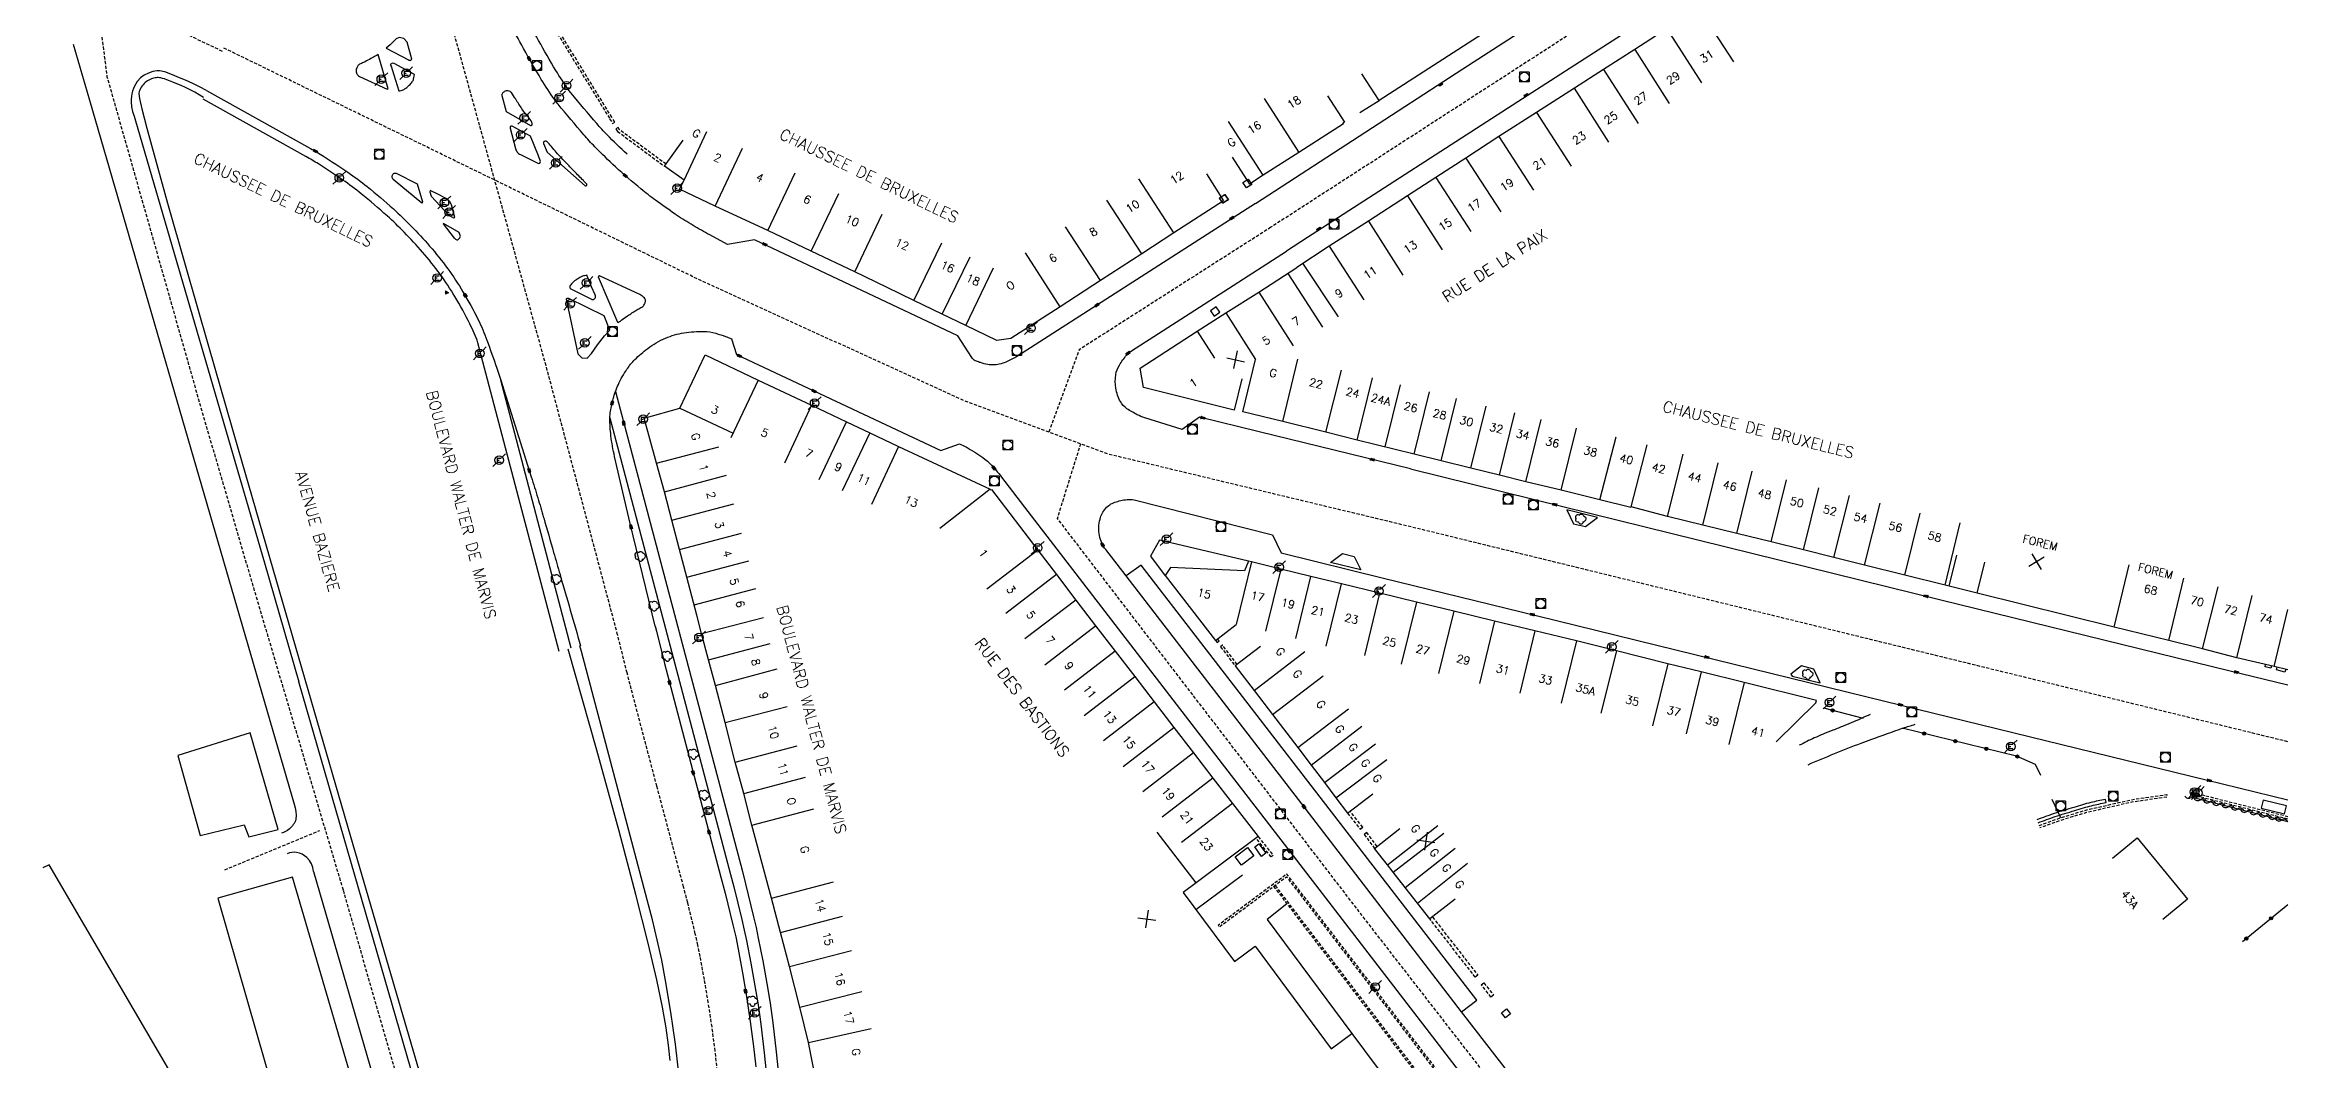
# Model space of a CAD drawing. Header units: millimetres. Extents: x 80999 to 82003, y 144000 to 145000.
# Drawn here: x 81649.6 to 82000.1, y 144232 to 144390.5 of the extents above; entities that cross this region are included whole.
import ezdxf
from ezdxf.enums import TextEntityAlignment as Align

# ---------------------------------------------------------------- set-up
doc = ezdxf.new("R2010")
doc.units = ezdxf.units.MM
doc.linetypes.add('DASHED', pattern=[0.75, 0.5, -0.25])
doc.layers.get('0').update_dxf_attribs({"linetype": 'CONTINUOUS'})
for name, color, linetype in [('W0001', 6, 'DASHED'), ('W0008', 7, 'CONTINUOUS'), ('W0100', 7, 'CONTINUOUS'), ('W0112', 1, 'DASHED'), ('W0300', 7, 'CONTINUOUS'), ('W0302', 3, 'CONTINUOUS'), ('W0310', 3, 'CONTINUOUS'), ('W0322', 7, 'CONTINUOUS'), ('W0400', 7, 'CONTINUOUS'), ('W0420', 7, 'CONTINUOUS'), ('W0471', 7, 'CONTINUOUS'), ('W0851', 7, 'CONTINUOUS'), ('W0984', 7, 'CONTINUOUS'), ('W0989', 7, 'CONTINUOUS'), ('W0991', 7, 'CONTINUOUS'), ('W1102', 7, 'CONTINUOUS')]:
    doc.layers.add(name, color=color, linetype=linetype)
doc.styles.get("Standard").update_dxf_attribs({"font": 'romans.shx', "width": 0.85})

# ---------------------------------------------------------------- blocks, each defined once
blk = doc.blocks.new('T400')
for p, q in [((-0.15, 0.3), (0.15, 0.3)), ((-0.15, -0.25), (-0.15, 0.3)), ((-0.15, 0.15), (0.15, 0.15)), ((-0.15, 0), (0.15, 0)), ((0.15, 0.3), (0.15, -0.25)), ((-0.15, -0.15), (0.15, -0.15)), ((-0.15, -0.25), (-0.15, -0.3)), ((-0.15, -0.3), (0.15, -0.3)), ((0.15, -0.3), (0.15, -0.25))]:
    blk.add_line(p, q)
blk = doc.blocks.new('T420')
for p, q in [((0.75, 0.75), (-0.75, 0.75)), ((-0.75, 0.75), (-0.75, -0.75)), ((0.75, 0.75), (0.75, -0.75)), ((0.75, -0.75), (-0.75, -0.75))]:
    blk.add_line(p, q)
blk.add_ellipse((0, 0), major_axis=(-0.53, 0.53), ratio=1, start_param=3.926991, end_param=10.210176)
blk = doc.blocks.new('t112o')
at = {"color": 0, "linetype": 'Continuous'}
for p, q in [((-0.5, 0.5), (0.5, 0.5)), ((-0.5, -0.5), (-0.5, 0.5)), ((0.5, 0.5), (0.5, -0.5)), ((0.5, -0.5), (-0.5, -0.5))]:
    blk.add_line(p, q, dxfattribs=at)
blk = doc.blocks.new('T471')
for p, q in [((-0.333334, 0.333334), (-0.333334, -0.333334)), ((-0.333334, 0.333334), (0.333334, 0.333334)), ((-0.333334, 0), (0, 0)), ((0.500001, 0.500001), (1.000002, 1.000002)), ((-0.500001, -0.500001), (-1.000002, -1.000002)), ((-0.333334, -0.333334), (0.333334, -0.333334))]:
    blk.add_line(p, q)
blk.add_ellipse((0, 0), major_axis=(0.471405, 0.471405), ratio=1, start_param=5.4977871438, end_param=11.780972451)
blk = doc.blocks.new('T300')
for p, q in [((-0.8, 0.51), (-0.86, 0.34)), ((-0.86, 0.34), (-0.86, 0.17)), ((-0.86, 0.17), (-0.74, 0.06)), ((-0.69, 0.63), (-0.8, 0.51)), ((-0.8, -0.06), (-0.74, 0.06)), ((-0.74, 0.06), (-0.69, 0.11)), ((-0.57, 0.69), (-0.69, 0.63)), ((-0.46, 0.69), (-0.57, 0.69)), ((-0.29, 0.63), (-0.46, 0.69)), ((-0.29, 0.63), (-0.17, 0.74)), ((-0.23, 0.57), (-0.29, 0.63)), ((-0.17, 0.74), (-0.06, 0.8)), ((-0.06, 0.8), (0.06, 0.8)), ((0.06, 0.8), (0.23, 0.74)), ((0.23, 0.74), (0.34, 0.63)), ((0.34, 0.63), (0.4, 0.51)), ((0.46, 0.46), (0.34, 0.46)), ((0.4, 0.51), (0.4, 0.46)), ((0.57, 0.4), (0.46, 0.46)), ((0.57, 0.4), (0.69, 0.29)), ((0.69, 0.29), (0.74, 0.17)), ((0.74, 0.06), (0.69, -0.17)), ((0.74, 0.17), (0.74, 0.06)), ((-0.8, -0.17), (-0.8, -0.06)), ((-0.8, -0.23), (-0.8, -0.17)), ((-0.74, -0.34), (-0.8, -0.23)), ((-0.69, -0.4), (-0.74, -0.34)), ((-0.51, -0.46), (-0.69, -0.4)), ((-0.4, -0.46), (-0.51, -0.46)), ((-0.4, -0.46), (-0.34, -0.46)), ((-0.34, -0.46), (-0.34, -0.4)), ((-0.34, -0.51), (-0.34, -0.46)), ((-0.29, -0.63), (-0.34, -0.51)), ((-0.17, -0.74), (-0.29, -0.63)), ((-0.06, -0.8), (-0.17, -0.74)), ((0.06, -0.8), (-0.06, -0.8)), ((0.17, -0.74), (0.06, -0.8)), ((0.23, -0.69), (0.17, -0.74)), ((0.29, -0.46), (0.23, -0.46)), ((0.29, -0.63), (0.23, -0.69)), ((0.46, -0.4), (0.29, -0.46)), ((0.34, -0.51), (0.29, -0.63)), ((0.34, -0.51), (0.34, -0.46)), ((0.57, -0.34), (0.46, -0.4)), ((0.63, -0.29), (0.57, -0.34)), ((0.69, -0.17), (0.63, -0.29))]:
    blk.add_line(p, q)
blk = doc.blocks.new('t991o')
at = {"color": 0, "linetype": 'Continuous'}
for p, q in [((-1, 1), (1, -1)), ((-1, -1), (1, 1))]:
    blk.add_line(p, q, dxfattribs=at)
blk = doc.blocks.new('t322o')
at = {"color": 0, "linetype": 'Continuous'}
for radius in [0.25, 0.15]:
    blk.add_circle((0, 0), radius, dxfattribs=at)
blk = doc.blocks.new('t310o')
at = {"color": 0, "linetype": 'Continuous'}
for centre, start, end in [((-0.5, 0.38), 216.8699, 323.1304), ((0.5, -0.37), 36.8699, 143.1303)]:
    blk.add_arc(centre, 0.625, start, end, dxfattribs=at)
blk = doc.blocks.new('T851')
for p, q in [((-0.25, -0.15), (0, 0.32)), ((0, 0.32), (0.25, -0.15)), ((-0.25, -0.15), (0.25, -0.15))]:
    blk.add_line(p, q)
for major_axis in [(-0.106, 0.106), (-0.0354, 0.0354), (-0.0236, 0.0236)]:
    blk.add_ellipse((0, 0), major_axis=major_axis, ratio=1, start_param=3.926991, end_param=10.210176)

msp = doc.modelspace()

# ---------------------------------------------------------------- linework, layer by layer
at = {"layer": 'W0001', "flags": 128}
for points in [[(81739.08, 144298.3), (81727.85, 144340.51), (81708.03, 144412.17), (81677.92, 144514.31), (81659.77, 144577.9), (81654.34, 144595.3), (81647.83, 144613.36), (81639.48, 144634.34), (81629.73, 144655.41), (81607.72, 144703.98), (81580.56, 144764.18), (81553.32, 144823.83), (81524.59, 144888.25), (81510.81, 144917.93), (81499.44, 144935.25), (81487.62, 144949.64), (81472.37, 144961.07), (81462.65, 144965.92), (81448.01, 144972.61)], [(81983.13, 144453.6), (81967.33, 144443.48), (81841.14, 144361.96)], [(81640.15, 144411.17), (81657.59, 144398.63), (81659.3, 144385.46), (81673.96, 144333.79), (81682.48, 144304.64), (81696.19, 144258.41)], [(81657.89, 144398.75), (81677.28, 144389.5)], [(81860.84, 144315.7), (81815.86, 144326.5), (81793.3, 144334.84), (81751.97, 144353.69), (81677.48, 144390)], [(81841.14, 144361.96), (81811.18, 144342.84), (81806.43, 144329.99)], [(81940.64, 144080.21), (81941.48, 144097.73), (81942.3, 144110.29), (81942.85, 144118.81), (81942.67, 144123.03), (81942.21, 144128.53), (81940.92, 144134.11), (81939.36, 144139.33), (81937.34, 144145.29), (81935.23, 144149.78), (81932.57, 144153.81), (81928.35, 144160.04), (81917.81, 144173.42), (81902.86, 144193.31), (81855.14, 144254.79), (81807.79, 144316.48), (81811.43, 144328.14)], [(82000, 144281.61), (81860.84, 144315.7)], [(81677.7, 144261.61), (81692.57, 144267.75)], [(81696.19, 144258.41), (81734.03, 144126.64)]]:
    msp.add_lwpolyline(points, dxfattribs=at)
at = {"layer": 'W0001'}
msp.add_lwpolyline([(81754.65, 144230.23), (81754.32, 144233.29), (81753.82, 144237.07), (81753.24, 144240.86), (81752.63, 144244.47), (81751.97, 144248.07), (81751.61, 144249.85), (81751.21, 144251.62), (81750.02, 144256.47), (81749.38, 144258.95), (81745.21, 144274.67), (81741.02, 144290.54), (81740.55, 144292.37), (81739.29, 144297.45), (81739.09, 144298.3)], dxfattribs=at)
at = {"layer": 'W0008'}
for p, q in [((81726.72, 144161.78), (81689.27, 144290.98)), ((81691.57, 144261.36), (81721.09, 144159.52))]:
    msp.add_line(p, q, dxfattribs=at)
at = {"layer": 'W0008', "flags": 128}
for points in [[(81838.72, 144365.7), (81871.13, 144386.71), (81942.04, 144432.46), (81981.18, 144457.62)], [(81837.65, 144309.81), (81823.73, 144313.11), (81822.31, 144310.59), (81824.63, 144307.54)], [(81870.92, 144239.42), (81873.29, 144241.24), (81848.84, 144272.96), (81820.87, 144309.18), (81818.54, 144307.5)], [(81836.68, 144260.77), (81829.41, 144255.36)], [(81843.65, 144256.27), (81840.54, 144253.86), (81853.78, 144236.05)]]:
    msp.add_lwpolyline(points, dxfattribs=at)
for points in [[(81984.91, 144437.44), (81978.39, 144439.84, 0.027914), (81976.88, 144440.3, 0.028112), (81975.34, 144440.59, 0.028381), (81974.79, 144440.63, 0.017066), (81973.87, 144440.61, 0.043602), (81972.04, 144440.36, 0.050839), (81970.53, 144439.84, 0.010921), (81969.4, 144439.29, 0.024694), (81968.92, 144439.02), (81945.89, 144424.17), (81912.99, 144403), (81880.47, 144382.05), (81846.85, 144360.37), (81843.56, 144358.23)], [(81674.84, 144383.35), (81691.1, 144374.28, -0.01481), (81693.11, 144373.08, -0.007527), (81696.94, 144370.55, -0.020008), (81699.94, 144368.33, -0.013871), (81704.04, 144364.83, -0.016038), (81706.78, 144362.19, -0.014151), (81709.71, 144359.02, -0.021682), (81712.53, 144355.48, -0.022775), (81714.91, 144351.89, -0.019404), (81717.29, 144347.52, -0.02802), (81718.65, 144344.35, -0.004012), (81720.2, 144339.98, -0.006919), (81721.04, 144337.43), (81725.59, 144322.99, -0.002842), (81726.6, 144319.7, -0.003024), (81727.52, 144316.6, -0.000133), (81727.53, 144316.56, -0.000001), (81729.08, 144311.19, -0.000147), (81730.08, 144307.72, -0.000186), (81733.28, 144296.6)], [(81744.96, 144299.67), (81741.04, 144315.69), (81738.61, 144326.15, -0.026635), (81738.03, 144329.41, -0.032123), (81737.87, 144332.16, -0.040526), (81737.97, 144333.25, -0.022385), (81738.39, 144335.19, -0.044255), (81739.19, 144337.41, -0.038282), (81740.52, 144339.78, -0.049286), (81741.77, 144341.31, -0.036785), (81743.77, 144343.04, -0.058523), (81746.57, 144344.65, -0.063079), (81749.44, 144345.47, -0.041103), (81752.55, 144345.69, -0.068441), (81754.41, 144345.41, -0.008574), (81755.95, 144344.93, -0.03119), (81756.36, 144344.77), (81756.9, 144344.52)], [(81934.76, 144285.87, -0.003932), (81932.18, 144284.72, -0.006771), (81930.67, 144284.09, -0.000674), (81928.95, 144283.41, 0.000718), (81927.33, 144282.76, 0.014611), (81926.03, 144282.2, 0.007914), (81923.69, 144281.05)], [(81941.75, 144284.29, 0.002954), (81939.84, 144283.69, 0.007226), (81939.07, 144283.42, 0.000287), (81937.57, 144282.89, 0.000165), (81934.96, 144281.96, 0.006272), (81933.31, 144281.35, 0.009564), (81925, 144277.97)]]:
    msp.add_lwpolyline(points, format="xyb", dxfattribs=at)
at = {"layer": 'W0008'}
for points in [[(81740.56, 144373.37, -0.010644), (81737.42, 144376.41, -0.018619), (81735.82, 144378.16, -0.002755), (81731.83, 144382.9, -0.019502), (81731.42, 144383.43, -0.017373), (81729.43, 144386.46, -0.01195), (81726.73, 144391.14, -0.002541), (81724.46, 144395.37, -0.007311), (81723.73, 144396.8, -0.003895), (81723, 144398.31, -0.013752), (81722.86, 144398.62, -0.009095), (81722.47, 144399.61, -0.00487), (81721.76, 144401.62), (81717.34, 144414.41), (81714.87, 144421.87)], [(81838.72, 144365.7), (81813.3, 144349.39), (81801.55, 144341.83, -0.027124), (81800.99, 144341.51, -0.012656), (81799.74, 144340.92, -0.046173), (81798.71, 144340.58, -0.052613), (81797.76, 144340.46, -0.048111), (81796.91, 144340.53, -0.034369), (81795.76, 144340.82, -0.019534), (81795.14, 144341.04, -0.032542), (81794.78, 144341.22, -0.077951), (81794.65, 144341.33, -0.036754), (81794.42, 144341.61), (81792.25, 144345.03), (81760.44, 144360.03), (81756.22, 144359.3), (81753.47, 144360.78, -0.010444), (81750.87, 144362.25, -0.010179), (81748.27, 144363.87, -0.010873), (81748.05, 144364.02, -0.000763), (81744.97, 144366.22, -0.015882), (81742.72, 144367.95, -0.015677), (81738.74, 144371.41, -0.010644), (81735.52, 144374.54, -0.018619), (81733.78, 144376.43, -0.002755), (81729.78, 144381.19, -0.019502), (81729.24, 144381.89, -0.017373), (81727.15, 144385.07, -0.01195), (81724.39, 144389.87, -0.002541), (81722.1, 144394.12, -0.007311)], [(81729.93, 144295.72), (81717.25, 144343.94, 0.027263), (81715.99, 144346.87, 0.019404), (81713.66, 144351.14, 0.022775), (81711.35, 144354.63, 0.021682), (81708.61, 144358.07, 0.014151), (81705.74, 144361.18, 0.016038), (81703.07, 144363.75, 0.013871), (81699.03, 144367.19, 0.020008), (81696.12, 144369.35, 0.007527), (81692.32, 144371.86, 0.01481), (81690.39, 144373.01), (81674.3, 144381.99)], [(81862.93, 144324.23), (81839.31, 144330.03), (81829.98, 144332.32), (81827.3, 144330.38), (81821.42, 144332.22, -0.041841), (81820.27, 144332.69, -0.027935), (81818.65, 144333.62, -0.123859), (81817.63, 144334.74, -0.084052), (81816.92, 144336.83, -0.077563), (81816.9, 144338.92, -0.100663), (81817.46, 144340.43, -0.038641), (81818.6, 144342.01, -0.074268), (81819.37, 144342.68), (81828.55, 144348.56), (81843.56, 144358.23)], [(81756.85, 144344.53), (81757.64, 144342.1), (81768.83, 144336.82), (81789.55, 144327.1), (81792.47, 144328.13), (81793.19, 144327.81, -0.024793), (81793.83, 144327.48, -0.011131), (81795.21, 144326.65, -0.02467), (81796.46, 144325.77, -0.035073), (81797.25, 144325.06, -0.014734), (81798.16, 144324.06, -0.014035), (81799.06, 144322.95), (81803.18, 144317.56), (81829.33, 144283.63), (81844.62, 144263.78), (81873.52, 144226.23)], [(81878.46, 144229.68), (81870.92, 144239.42), (81845.97, 144271.89), (81818.54, 144307.5), (81815.34, 144311.62, -0.118759), (81814.35, 144313.8, -0.110431), (81814.44, 144316.38, -0.117213), (81815.33, 144318.07, -0.133055), (81816.73, 144319.01, -0.05058), (81818.66, 144319.44, -0.092253), (81819.75, 144319.37), (81841.4, 144313.92), (81842.74, 144311.1), (81858.75, 144307.18)], [(81960.99, 144268.95, -0.005984), (81963.68, 144269.92, -0.008974), (81965.15, 144270.39, -0.00042), (81966.72, 144270.87, -0.000483), (81968.09, 144271.29, -0.015178), (81969.34, 144271.62, -0.008474), (81971.62, 144272.12), (81971.52, 144272.61, 0.008474), (81969.23, 144272.11, 0.015178), (81967.94, 144271.77, 0.000483), (81966.58, 144271.35, 0.00042), (81965, 144270.87, 0.008974), (81963.52, 144270.39, 0.005973), (81960.82, 144269.42, 0.005375)]]:
    msp.add_lwpolyline(points, format="xyb", dxfattribs=at)
for points in [[(81654.04, 144390.56), (81656.57, 144381.83), (81671.11, 144331.83), (81688.52, 144271.86), (81688.68, 144271.29), (81688.82, 144270.71), (81688.87, 144270.1), (81688.8, 144269.49), (81688.73, 144269.27), (81688.64, 144269.06), (81688.53, 144268.85), (81688.4, 144268.66), (81688.27, 144268.48), (81688.12, 144268.31), (81687.96, 144268.15), (81687.79, 144267.99), (81687.51, 144267.77), (81687.21, 144267.58), (81686.89, 144267.44), (81686.55, 144267.33)], [(81674.83, 144383.33), (81673.86, 144383.85), (81672.72, 144384.41), (81671.56, 144384.93), (81670.39, 144385.43), (81669.77, 144385.69), (81669.14, 144385.96), (81668.49, 144386.18), (81667.82, 144386.33), (81667.48, 144386.38), (81667.13, 144386.39), (81666.79, 144386.36), (81666.45, 144386.29), (81665.77, 144386.04), (81665.12, 144385.71), (81664.52, 144385.29), (81664.01, 144384.75), (81663.78, 144384.39), (81663.58, 144384.01), (81663.42, 144383.62), (81663.29, 144383.21), (81663.2, 144382.8), (81663.13, 144382.39), (81663.09, 144381.97), (81663.07, 144381.56), (81663.13, 144380.79), (81663.31, 144380.04), (81663.55, 144379.31), (81663.77, 144378.6), (81683.9, 144309.54), (81689.27, 144290.98)], [(81731.84, 144296.22), (81720.84, 144338.07)], [(81738.75, 144336.34), (81758.57, 144261.36), (81759.07, 144259.41), (81760.31, 144254.28), (81760.7, 144252.6), (81761.05, 144250.92), (81761.74, 144247.38), (81762.39, 144243.83), (81762.9, 144240.78), (81763.33, 144237.72), (81763.86, 144233.2), (81764.31, 144228.67)], [(81737.87, 144332.22), (81756.73, 144260.87), (81757.22, 144258.96), (81758.47, 144253.84), (81758.84, 144252.19), (81759.19, 144250.55), (81759.87, 144247.02), (81760.52, 144243.5), (81761.02, 144240.5), (81761.44, 144237.48), (81761.97, 144233), (81762.42, 144228.5)], [(81862.93, 144324.23), (81886.96, 144318.32), (81945.78, 144303.8), (81990.99, 144292.71), (82000, 144290.49)], [(81858.75, 144307.18), (81882.58, 144301.35), (81907.58, 144295.21), (81937.05, 144287.97), (81987.24, 144275.65), (82000, 144272.53)], [(81744.96, 144299.67), (81745.15, 144298.86), (81746.4, 144293.85), (81746.86, 144292.06), (81751.05, 144276.21), (81755.22, 144260.48), (81755.88, 144257.94), (81757.08, 144253.01), (81757.52, 144251.12), (81757.9, 144249.21), (81758.57, 144245.52), (81759.2, 144241.82), (81759.79, 144237.92), (81760.31, 144234.02), (81760.66, 144230.82)], [(81741.47, 144163.49), (81742.5, 144166.81), (81743.44, 144170.16), (81744.31, 144173.52), (81745.1, 144176.91), (81746.17, 144181.91), (81747.14, 144186.93), (81747.95, 144191.98), (81748.55, 144197.06), (81749.06, 144203.86), (81749.3, 144210.68), (81749.3, 144217.5), (81749.05, 144224.31), (81748.68, 144229.34), (81748.12, 144234.36), (81747.4, 144239.35), (81746.57, 144244.33), (81745.96, 144247.51), (81745.27, 144250.66), (81744.51, 144253.8), (81743.7, 144256.93), (81733.43, 144295.71), (81733.19, 144296.58)], [(81997.46, 144293.46), (81997.37, 144293.09), (81996.46, 144293.32), (81996.54, 144293.68)], [(81999.68, 144292.93), (81999.57, 144292.48), (81998.24, 144292.82), (81998.34, 144293.25)], [(81691.57, 144261.36), (81691.45, 144261.96), (81691.23, 144262.53), (81690.92, 144263.05), (81690.53, 144263.51), (81690.18, 144263.81), (81689.79, 144264.03), (81689.36, 144264.2), (81688.93, 144264.3), (81688.55, 144264.34), (81688.17, 144264.32), (81687.8, 144264.25), (81687.44, 144264.12)]]:
    msp.add_lwpolyline(points, dxfattribs=at)
at = {"layer": 'W0008', "flags": 128}
for points in [[(81702.94, 144389.93), (81706.39, 144388.1, 0.065485), (81706.46, 144388.07, 0.030929), (81706.64, 144388.04, 0.178188), (81706.78, 144388.08), (81706.92, 144388.24), (81706.19, 144390.9), (81705.67, 144391.44), (81704.97, 144391.6), (81704.46, 144391.38), (81703.52, 144390.47)], [(81701.67, 144388.94, -0.001962), (81700.93, 144388.53, -0.003632), (81700.53, 144388.31, -0.000286), (81699.61, 144387.83, -0.001091), (81699.37, 144387.7, -0.036118), (81699.07, 144387.57, 0.033598), (81698.74, 144387.42, 0.117131), (81698.56, 144387.27, 0.05566), (81698.32, 144386.85, 0.085721), (81698.21, 144386.41, 0.113942), (81698.26, 144386.08, 0.082578), (81698.49, 144385.71, 0.106998), (81698.75, 144385.52), (81703.08, 144383.54), (81703.22, 144383.6)], [(81704.91, 144383.26, 0.044858), (81705.56, 144383.45, 0.063311), (81705.98, 144383.69, 0.036823), (81706.53, 144384.16, 0.038565), (81706.98, 144384.69, 0.086085), (81707.2, 144385.12), (81707.33, 144385.85), (81704.14, 144387.57), (81703.89, 144387.58), (81703.54, 144387.41), (81703.71, 144387.12), (81704.12, 144385.8)], [(81725.48, 144377.86, 0.112132), (81725.63, 144377.9, 0.163252), (81725.71, 144377.98, 0.126611), (81725.74, 144378.15, 0.100897), (81725.68, 144378.35, 0.062634), (81725.11, 144379.2, -0.034629), (81724, 144380.66, -0.000116), (81723.03, 144382.14, -0.001896), (81722.97, 144382.23), (81722.47, 144383, 0.133288), (81722.3, 144383.15, 0.076402), (81721.92, 144383.28, 0.097577), (81721.66, 144383.27, 0.079906), (81721.37, 144383.15, 0.113308), (81721.04, 144382.83, 0.208572), (81721, 144382.57), (81721.64, 144380.03)], [(81725.45, 144376.18), (81722.6, 144377.75, 0.157372), (81722.44, 144377.78, 0.206775), (81722.33, 144377.72, 0.123412), (81722.29, 144377.6, 0.099703), (81722.3, 144377.46), (81723.12, 144374.29, 0.042718), (81723.24, 144373.96, 0.053212), (81723.38, 144373.72, 0.068244), (81723.58, 144373.51, 0.050745), (81723.91, 144373.31), (81726.71, 144371.93), (81726.94, 144371.98), (81727.04, 144372.25), (81726.7, 144373.12)], [(81734, 144368.45, 0.147077), (81734.12, 144368.43, 0.181046), (81734.21, 144368.49, 0.162449), (81734.26, 144368.64, 0.199572), (81734.21, 144368.76, 0.006528), (81734.01, 144368.96, -0.004565), (81733.72, 144369.25, -0.000201), (81732.29, 144370.72, -0.000799), (81731.93, 144371.09, -0.004421), (81731.33, 144371.71, -0.001596), (81729.7, 144373.45, -0.015719), (81728.91, 144374.37, 0.017199), (81728.17, 144375.21, 0.025421), (81728.04, 144375.34, 0.037696), (81727.93, 144375.42, 0.176938), (81727.82, 144375.44, 0.103134), (81727.63, 144375.37, 0.062735), (81727.52, 144375.29, 0.130226), (81727.49, 144375.23, 0.064387), (81727.48, 144375.13, 0.098041), (81727.49, 144375.06), (81728.06, 144373.68)], [(81707.82, 144368.71), (81704.54, 144370.35, 0.105574), (81704.42, 144370.38, 0.052854), (81704.17, 144370.37, 0.122555), (81704.02, 144370.3, 0.093964), (81703.88, 144370.14, 0.18713), (81703.82, 144369.79, 0.173073), (81704.02, 144369.46), (81708.5, 144365.78), (81708.63, 144365.89)], [(81709.81, 144367.7), (81709.72, 144367.48), (81709.94, 144366.83), (81712.68, 144363.88), (81713.41, 144363.43), (81713.64, 144363.51), (81713.11, 144365.46, 0.055229), (81713.02, 144365.67, 0.035205), (81712.84, 144365.97, 0.056059), (81712.54, 144366.29, 0.058903), (81712.2, 144366.53), (81711, 144367.16)], [(81711.86, 144362.56), (81711.8, 144362.49), (81713.56, 144360.29, 0.063682), (81713.73, 144360.13, 0.063464), (81713.93, 144360.02, 0.204174), (81714.11, 144360.02, 0.120802), (81714.33, 144360.2, 0.094352), (81714.49, 144360.49, 0.156225), (81714.49, 144360.7), (81714.33, 144361.15)], [(81734.27, 144354.47, 0.038272), (81733.58, 144354.32, 0.05841), (81733.15, 144354.13, 0.018301), (81732.53, 144353.73, 0.030985), (81732.19, 144353.46, 0.049206), (81731.75, 144352.98, 0.106535), (81731.62, 144352.7, 0.051608), (81731.61, 144352.56, 0.122042), (81731.62, 144352.49, 0.071646), (81731.69, 144352.39, 0.08786), (81731.77, 144352.33), (81735, 144350.73, 0.095596), (81735.09, 144350.7, 0.047113), (81735.29, 144350.71, 0.12282), (81735.45, 144350.77, 0.126935), (81735.56, 144350.89, 0.121179), (81735.61, 144351.12, 0.096599), (81735.55, 144351.41), (81735.01, 144352.68)], [(81739.06, 144347.16, 0.01435), (81739.23, 144347.16, 0.102323), (81739.26, 144347.17, 0.05815), (81739.74, 144347.49, -0.030749), (81740.63, 144348.15, -0.000733), (81741.29, 144348.58, -0.001054), (81741.75, 144348.88, -0.021717), (81742.4, 144349.25, 0.023516), (81742.99, 144349.6, 0.097412), (81743.19, 144349.8, 0.067406), (81743.38, 144350.17, 0.136357), (81743.41, 144350.64, 0.155114), (81743.21, 144351, 0.03349), (81742.86, 144351.28, 0.044631), (81742.56, 144351.46), (81736.25, 144354.4), (81736.03, 144354.22)], [(81731.45, 144350.83, 0.086316), (81731.33, 144350.86, 0.086316), (81731.21, 144350.85, 0.085596), (81731.11, 144350.8), (81731.02, 144350.72), (81732.88, 144342.22), (81733.46, 144341.55), (81734.32, 144341.53), (81734.98, 144342.25), (81735.93, 144343.58), (81737.05, 144344.99), (81737.85, 144345.9), (81736.95, 144348.11)]]:
    msp.add_lwpolyline(points, format="xyb", close=True, dxfattribs=at)
for points in [[(81887.35, 144317.85), (81888.39, 144315.66), (81890.29, 144315.21), (81892.17, 144316.65)], [(81855.21, 144308.44), (81850.44, 144309.6), (81852.33, 144311.01), (81854.17, 144310.56)], [(81926.95, 144290.79), (81925.94, 144292.97), (81924.04, 144293.46), (81922.39, 144292.17), (81922.59, 144291.87)]]:
    msp.add_lwpolyline(points, close=True, dxfattribs=at)
at = {"layer": 'W0100', "flags": 128}
for points in [[(81904.64, 144417.79), (81907.36, 144413.59), (81858.06, 144381.75), (81855.35, 144385.95)], [(81902.99, 144392.96), (81897.97, 144389.73), (81893.12, 144386.61), (81888.55, 144383.7), (81882.64, 144379.91), (81876.74, 144376.13), (81871.57, 144372.74), (81866.93, 144369.73), (81862.47, 144366.86), (81856.36, 144362.92), (81850.23, 144359.03), (81850.23, 144359.03), (81845.2, 144355.69)], [(81831.06, 144370.3), (81833.75, 144366.09), (81825.97, 144361.12), (81820.97, 144357.82), (81814.5, 144353.65), (81808.24, 144349.56), (81800.53, 144344.58), (81798.34, 144344.27), (81793.47, 144346.6), (81789.76, 144348.38), (81785.34, 144350.55), (81781.21, 144352.58), (81776.12, 144354.99), (81769.32, 144358.22), (81762.53, 144361.44), (81754.34, 144365.26), (81748.73, 144367.92), (81749.45, 144369.34), (81746.4, 144371.5), (81749.29, 144375.58)], [(81835.09, 144372.93), (81837.79, 144368.72)], [(82000, 144292.85), (81997.88, 144293.36), (81992.05, 144294.74), (81986.67, 144296.14), (81981.4, 144297.44), (81972.86, 144299.53), (81951.48, 144304.83), (81947.12, 144305.91), (81946.47, 144306.07), (81940.17, 144307.61), (81933.88, 144309.18), (81929.1, 144310.37), (81924.33, 144311.56), (81919.28, 144312.83), (81913.92, 144314.14), (81908.6, 144315.46), (81903.11, 144316.81), (81897.41, 144318.28), (81897.38, 144318.2), (81892.52, 144319.39), (81886.49, 144320.88), (81880.96, 144322.22), (81876.83, 144323.25), (81872.38, 144324.34), (81867.72, 144325.49), (81863.5, 144326.54)], [(81858.17, 144304.81), (81852.16, 144306.27), (81847.39, 144307.44), (81842.68, 144308.58), (81838.09, 144309.71), (81837.65, 144309.81), (81837.01, 144308.3), (81825.45, 144308.81), (81824.63, 144307.55), (81832.5, 144297.43)], [(81920.06, 144281.58), (81926.28, 144287.69), (81926.38, 144288.07), (81915.1, 144290.88), (81908.37, 144292.54), (81903.16, 144293.8), (81895.12, 144295.79), (81888.88, 144297.36), (81882.37, 144298.94), (81876.05, 144300.44), (81869.7, 144301.98), (81863.86, 144303.42), (81858.17, 144304.81)], [(81832.5, 144297.43), (81835.7, 144299.91)], [(81869.93, 144257), (81865.98, 144253.93), (81864.04, 144256.42), (81862.1, 144258.82), (81860.25, 144261.23), (81859.34, 144262.4), (81857.34, 144264.95), (81861.27, 144268.04)], [(81972.63, 144263.45), (81976.5, 144266.61), (81984.33, 144257.04), (81980.46, 144253.87)]]:
    msp.add_lwpolyline(points, dxfattribs=at)
at = {"layer": 'W0100'}
for points in [[(81849.98, 144382.5), (81852.62, 144378.4), (81852.4, 144378.26), (81852.47, 144378.15), (81845.48, 144373.65), (81839.92, 144370.09), (81837.79, 144368.72)], [(81836.6, 144338.28), (81835.4, 144333.42), (81821.23, 144336.92), (81820.72, 144339.94), (81829.64, 144345.74), (81834.11, 144348.6), (81839.25, 144351.85), (81845.2, 144355.69)], [(81751.44, 144301.38), (81749.9, 144307.32), (81748.76, 144311.65), (81747.56, 144316.24), (81746.41, 144320.64), (81745.14, 144325.14), (81743.24, 144332.13), (81748.79, 144333.73), (81752.77, 144342.02), (81761.02, 144338.11), (81769.39, 144334.17), (81774.84, 144331.6), (81778.47, 144329.85), (81782.95, 144327.74), (81797.3, 144321.07), (81797.38, 144320.95), (81797.47, 144321.03), (81804.7, 144311.54), (81807.66, 144307.73), (81810.67, 144303.73), (81813.76, 144299.71), (81816.82, 144295.76), (81819.86, 144291.82), (81822.91, 144287.85), (81825.98, 144283.85), (81829.04, 144279.87), (81832.08, 144275.91), (81835.14, 144271.96), (81839.16, 144266.79), (81829.47, 144259.58), (81827.41, 144258.05), (81835.43, 144247.27), (81835.43, 144247.27), (81838.66, 144249.67), (81850.57, 144233.65), (81853.78, 144236.05), (81865.95, 144219.69)], [(81863.5, 144326.54), (81854.59, 144328.73), (81849.74, 144329.97), (81842.98, 144331.64), (81836.77, 144333.15), (81838.75, 144341.3)], [(81775.01, 144229.51), (81770.1, 144228.56), (81768.92, 144234.63), (81767.53, 144240.14), (81765.92, 144246.48), (81764.52, 144251.82), (81763.12, 144257.16), (81760.05, 144268.59), (81758.77, 144273.5), (81757.44, 144278.43), (81755.86, 144284.6), (81754.35, 144290.4), (81753.26, 144294.38), (81752.18, 144298.51), (81751.44, 144301.38)], [(81839.51, 144296.5), (81835.55, 144293.45), (81838.51, 144289.62), (81841.37, 144285.85), (81845.32, 144280.69), (81847.41, 144277.95), (81849.5, 144275.22), (81851.29, 144272.83), (81853.11, 144270.45), (81857.08, 144273.49)], [(81681.68, 144283.02), (81670.36, 144279.48), (81673.88, 144266.94)], [(81673.88, 144266.94), (81680.73, 144268.65), (81681.48, 144266.74), (81686.03, 144267.91), (81681.68, 144283.02)], [(81649.31, 144229.87), (81650.3, 144228.18), (81653.64, 144230.02), (81659.65, 144220.19), (81660.43, 144220.55), (81662.25, 144217.9), (81671.94, 144223.64), (81670.26, 144226.59), (81670.95, 144227.03), (81650.25, 144262.37), (81649.26, 144261.9)], [(81688.27, 144260.45), (81676.63, 144257.18), (81688.59, 144215.46), (81687.03, 144199.27), (81654.56, 144137.93), (81653.97, 144138.21), (81652.49, 144135.65), (81663.92, 144129.74)], [(81663.92, 144129.74), (81698.73, 144195.79), (81701.02, 144216.95), (81688.27, 144260.45)]]:
    msp.add_lwpolyline(points, dxfattribs=at)
at = {"layer": 'W0100', "flags": 128}
for points in [[(81832.58, 144349.54), (81831.7, 144348.94), (81832.27, 144348.1), (81833.15, 144348.7)], [(81999.49, 144270.33), (81999.8, 144271.59), (81996.14, 144272.48), (81995.83, 144271.22)], [(81837.49, 144265.1), (81838.46, 144263.8), (81836.52, 144262.35), (81835.55, 144263.64)], [(81839.26, 144265.66), (81840.33, 144264.18), (81839.68, 144263.71), (81838.61, 144265.2)]]:
    msp.add_lwpolyline(points, close=True, dxfattribs=at)
at = {"layer": 'W0112'}
for points in [[(81720.66, 144414.62), (81721.72, 144410.62), (81724.59, 144400.51), (81737.83, 144378.93), (81738.29, 144378.19), (81738.63, 144378.4), (81738.17, 144379.14), (81724.96, 144400.67), (81722.11, 144410.73), (81721.05, 144414.72)], [(81746.64, 144371.82), (81739.36, 144377.21), (81739.15, 144377.55), (81738.81, 144377.33), (81739.07, 144376.94), (81746.4, 144371.5)], [(81832.5, 144297.43), (81832.74, 144297.12), (81833.05, 144297.36), (81832.82, 144297.67)], [(81835.87, 144293.69), (81833.6, 144296.68), (81833.28, 144296.44), (81835.55, 144293.45)], [(82000, 144269.54), (81984.93, 144273.32), (81985.03, 144273.71), (82000, 144269.95)], [(81853.11, 144270.45), (81855.09, 144267.94), (81855.49, 144268.25), (81853.5, 144270.76)], [(81839.16, 144266.79), (81841.49, 144263.86), (81841.18, 144263.61), (81838.85, 144266.54)], [(81857.74, 144265.25), (81856.11, 144267.43), (81855.71, 144267.13), (81857.34, 144264.95)], [(81866.38, 144254.23), (81873.47, 144245.15), (81873.07, 144244.84), (81865.98, 144253.93)]]:
    msp.add_lwpolyline(points, dxfattribs=at)
at = {"layer": 'W0112', "flags": 128}
for points in [[(81961.14, 144268.53), (81964.55, 144269.75), (81968.48, 144270.94), (81975.56, 144272.56), (81981.09, 144273.36), (81981.14, 144272.96), (81975.63, 144272.16), (81968.58, 144270.55), (81964.68, 144269.37), (81961.27, 144268.15)], [(81841.56, 144259.02), (81868.19, 144224.11), (81871.35, 144224.8), (81843.63, 144260.94), (81832.88, 144252.92), (81833.06, 144252.68), (81843.57, 144260.52), (81870.82, 144224.99), (81868.31, 144224.44), (81841.8, 144259.2)]]:
    msp.add_lwpolyline(points, dxfattribs=at)
at = {"layer": 'W0112'}
msp.add_lwpolyline([(81874.4, 144243.95), (81875.91, 144242.02), (81875.52, 144241.71), (81874.01, 144243.64)], close=True, dxfattribs=at)
at = {"layer": 'W0302'}
for points in [[(81674.39, 144382.23, 0), (81673.71, 144382.67, 4.05), (81673.01, 144383.07, 7.3), (81672.28, 144383.45, 9.88), (81671.57, 144383.8, 11.88), (81670.87, 144384.11, 13.4), (81670.22, 144384.39, 14.56), (81669.61, 144384.63, 15.45), (81669.09, 144384.84, 16.19), (81668.64, 144385, 16.85), (81668.27, 144385.13, 17.47), (81667.97, 144385.22, 18.02), (81667.72, 144385.29, 18.53), (81667.5, 144385.33, 18.97), (81667.32, 144385.34, 19.36), (81667.15, 144385.34, 19.68), (81666.98, 144385.32, 19.95), (81666.8, 144385.29, 20.16), (81666.62, 144385.25, 20.31), (81666.43, 144385.2, 20.42), (81666.23, 144385.14, 20.49), (81666.04, 144385.06, 20.53), (81665.84, 144384.96, 20.55), (81665.65, 144384.85, 20.55), (81665.46, 144384.72, 20.55), (81665.28, 144384.57, 20.55), (81665.11, 144384.41, 20.54), (81664.94, 144384.23, 20.54), (81664.79, 144384.04, 20.54), (81664.65, 144383.83, 20.54), (81664.52, 144383.62, 20.55), (81664.41, 144383.4, 20.55), (81664.32, 144383.17, 20.55), (81664.27, 144382.86, 20.56), (81664.36, 144382.1, 20.57), (81664.73, 144380.45, 20.58), (81665.5, 144377.47, 20.61), (81666.8, 144372.72, 20.64), (81668.76, 144365.75, 20.69), (81671.5, 144356.12, 20.76), (81675.15, 144343.39, 20.86), (81679.78, 144327.33, 20.97), (81685.19, 144308.63, 21.1), (81691.14, 144288.15, 21.24), (81697.36, 144266.79, 21.39), (81703.59, 144245.43, 21.54), (81709.59, 144224.96, 21.69)], [(81747.31, 144231.8, 22.29), (81747.02, 144234.24, 22.29), (81746.64, 144236.9, 22.24), (81746.08, 144240.15, 21.93), (81745.19, 144244.42, 21.09), (81743.86, 144250.13, 19.48), (81741.94, 144257.73, 16.82), (81739.3, 144267.63, 12.87), (81735.82, 144280.28, 7.34), (81731.35, 144296.09, 0)]]:
    msp.add_polyline3d(points, dxfattribs=at)
at = {"layer": 'W0310', "flags": 128}
msp.add_lwpolyline([(82000, 144269.12), (81984.84, 144272.93)], dxfattribs=at)
at = {"layer": 'W0322', "flags": 128}
for points in [[(81855.04, 144379.87), (81858.06, 144381.75)], [(81933.74, 144285.26), (81927.52, 144286.86)], [(81961.42, 144276.33), (81960.59, 144278.04), (81957.62, 144279.36), (81939.75, 144283.74)], [(81964.55, 144269.75), (81963.18, 144272.58)], [(82000, 144256.15), (81992.94, 144250.38)]]:
    msp.add_lwpolyline(points, dxfattribs=at)
at = {"layer": 'W1102', "flags": 128}
for points in [[(81902.99, 144392.96), (81908.39, 144384.54)], [(81913.46, 144387.79), (81908.01, 144396.17)], [(81897.97, 144389.73), (81903.38, 144381.32)], [(81893.12, 144386.61), (81898.52, 144378.19)], [(81893.93, 144375.27), (81888.55, 144383.7)], [(81840.07, 144382.06), (81845.48, 144373.65)], [(81882.64, 144379.91), (81888.03, 144371.49)], [(81749.45, 144369.34), (81752.99, 144376.93)], [(81839.92, 144370.09), (81834.53, 144378.51)], [(81876.74, 144376.13), (81882.18, 144367.75)], [(81754.34, 144365.26), (81758.57, 144374.33)], [(81871.57, 144372.74), (81877.04, 144364.36)], [(81762.53, 144361.44), (81766.79, 144370.49)], [(81825.97, 144361.12), (81820.53, 144369.51)], [(81866.93, 144369.73), (81872.35, 144361.33)], [(81769.32, 144358.22), (81773.61, 144367.26)], [(81820.97, 144357.82), (81815.51, 144366.2)], [(81862.47, 144366.86), (81867.88, 144358.45)], [(81776.12, 144354.99), (81780.41, 144364.02)], [(81814.5, 144353.65), (81809.06, 144362.04)], [(81856.36, 144362.92), (81861.75, 144354.5)], [(81785.34, 144350.55), (81789.75, 144359.53)], [(81808.24, 144349.56), (81802.79, 144357.95)], [(81850.23, 144359.03), (81855.65, 144350.63)], [(81789.76, 144348.38), (81794.13, 144357.37)], [(81793.47, 144346.6), (81797.78, 144355.62)], [(81843.77, 144354.77), (81849.2, 144346.38)], [(81846.07, 144356.34), (81851.63, 144347.96)], [(81839.25, 144351.85), (81844.64, 144343.43)], [(81834.11, 144348.6), (81838.75, 144341.3)], [(81829.64, 144345.74), (81832.35, 144341.54)], [(81842.98, 144331.64), (81845.36, 144341.35)], [(81761.02, 144338.11), (81756.76, 144329.06)], [(81849.74, 144329.97), (81852.18, 144339.67)], [(81854.59, 144328.73), (81857.02, 144338.43)], [(81858.99, 144327.65), (81861.37, 144337.36)], [(81748.79, 144333.73), (81757.12, 144329.81)], [(81769.39, 144334.17), (81765.13, 144325.12)], [(81863.5, 144326.54), (81865.92, 144336.25)], [(81867.72, 144325.49), (81870.13, 144335.2)], [(81872.38, 144324.34), (81874.77, 144334.05)], [(81770.54, 144322.57), (81774.84, 144331.6)], [(81778.47, 144329.85), (81774.18, 144320.82)], [(81876.83, 144323.25), (81879.24, 144332.96)], [(81880.96, 144322.22), (81883.35, 144331.93)], [(81886.49, 144320.88), (81888.87, 144330.59)], [(81745.14, 144325.14), (81754.9, 144327.69)], [(81782.95, 144327.74), (81778.72, 144318.69)], [(81892.52, 144319.39), (81895.06, 144329.22)], [(81897.41, 144318.28), (81899.91, 144327.97)], [(81903.11, 144316.81), (81905.56, 144326.51)], [(81746.41, 144320.64), (81756.06, 144323.27)], [(81908.6, 144315.46), (81911, 144325.17)], [(81913.92, 144314.14), (81916.31, 144323.85)], [(81797.3, 144321.07), (81789.4, 144314.92)], [(81919.28, 144312.83), (81921.68, 144322.53)], [(81924.33, 144311.56), (81926.76, 144321.26)], [(81929.1, 144310.37), (81931.52, 144320.07)], [(81747.56, 144316.24), (81757.23, 144318.78)], [(81933.88, 144309.18), (81936.31, 144318.88)], [(81940.17, 144307.61), (81942.57, 144317.31)], [(81946.47, 144306.07), (81948.8, 144315.79)], [(81748.76, 144311.65), (81758.43, 144314.19)], [(81749.9, 144307.32), (81759.58, 144309.85)], [(81804.7, 144311.54), (81796.77, 144305.44)], [(81838.09, 144309.71), (81835.7, 144299.91)], [(81947.12, 144305.91), (81948.29, 144310.77)], [(81951.48, 144304.83), (81952.69, 144309.68)], [(81972.86, 144299.53), (81975.24, 144309.24)], [(81751.02, 144303), (81760.69, 144305.54)], [(81807.66, 144307.73), (81799.72, 144301.65)], [(81842.68, 144308.58), (81840.31, 144298.87)], [(81845.02, 144297.72), (81847.39, 144307.44)], [(81849.79, 144296.56), (81852.16, 144306.27)], [(81981.4, 144297.44), (81983.79, 144307.15)], [(81986.67, 144296.14), (81989.13, 144305.83)], [(81810.67, 144303.73), (81802.71, 144297.68)], [(81855.8, 144295.09), (81858.17, 144304.81)], [(81863.86, 144303.42), (81861.47, 144293.71)], [(81869.7, 144301.98), (81867.33, 144292.26)], [(81992.05, 144294.74), (81994.46, 144304.45)], [(81997.88, 144293.36), (82000, 144302.24)], [(81752.18, 144298.51), (81761.86, 144301.03)], [(81805.84, 144293.6), (81813.76, 144299.71)], [(81876.05, 144300.44), (81873.72, 144290.72)], [(81882.37, 144298.94), (81880.03, 144289.22)], [(81753.26, 144294.38), (81762.92, 144296.96)], [(81816.82, 144295.76), (81808.91, 144289.64)], [(81838.51, 144289.62), (81846.45, 144295.69)], [(81888.88, 144297.36), (81886.48, 144287.65)], [(81895.12, 144295.79), (81892.7, 144286.09)], [(81754.35, 144290.4), (81764.01, 144292.98)], [(81811.94, 144285.72), (81819.86, 144291.82)], [(81841.37, 144285.85), (81849.32, 144291.91)], [(81903.16, 144293.8), (81900.78, 144284.09)], [(81908.37, 144292.54), (81906, 144282.82)], [(81822.91, 144287.85), (81814.98, 144281.76)], [(81915.1, 144290.88), (81912.7, 144281.17)], [(81755.86, 144284.6), (81765.54, 144287.1)], [(81845.32, 144280.69), (81853.27, 144286.76)], [(81757.44, 144278.43), (81767.12, 144280.97)], [(81818.05, 144277.76), (81825.98, 144283.85)], [(81847.41, 144277.95), (81855.36, 144284.02)], [(81849.5, 144275.22), (81857.48, 144281.26)], [(81829.04, 144279.87), (81821.11, 144273.78)], [(81851.29, 144272.83), (81859.27, 144278.86)], [(81758.77, 144273.5), (81768.44, 144276.06)], [(81832.08, 144275.91), (81824.15, 144269.83)], [(81760.05, 144268.59), (81769.72, 144271.15)], [(81835.14, 144271.96), (81827.19, 144265.86)], [(81829.47, 144259.58), (81823.38, 144267.51)], [(81859.34, 144262.4), (81867.23, 144268.55)], [(81860.25, 144261.23), (81868.16, 144267.34)], [(81862.1, 144258.82), (81869.95, 144265.01)], [(81763.12, 144257.16), (81772.78, 144259.72)], [(81864.04, 144256.42), (81871.87, 144262.63)], [(81764.52, 144251.82), (81774.19, 144254.36)], [(81765.92, 144246.48), (81775.61, 144248.98)], [(81767.53, 144240.14), (81777.22, 144242.59)], [(81768.92, 144234.63), (81778.68, 144236.81)]]:
    msp.add_lwpolyline(points, dxfattribs=at)

# ---------------------------------------------------------------- block references
at = {"layer": 'W0112'}
for p, rotation in [((81837.46, 144368.81), 33.13036630164459), ((81833.79, 144366.41), 35.35144953975023), ((81833.8, 144366.42), 32.4138462532408), ((81877.85, 144239.2), 308.2721260788858)]:
    msp.add_blockref('t112o', p, dxfattribs=dict(at, rotation=rotation))
at = {"layer": 'W0300'}
for p in [(81889.58, 144316.38), (81742.65, 144310.55), (81729.53, 144306.95), (81744.79, 144302.78), (81746.86, 144294.95), (81925.04, 144292.12), (81750.95, 144279.66), (81752.65, 144273.25), (81760.18, 144241.07)]:
    msp.add_blockref('T300', p, dxfattribs=at)
at = {"layer": 'W0310', "rotation": 165.9043999160435}
for p in [(81984.89, 144272.92), (81986.35, 144272.55), (81987.8, 144272.19), (81989.26, 144271.82), (81990.71, 144271.46), (81992.17, 144271.09), (81993.62, 144270.73), (81995.08, 144270.36), (81996.53, 144269.99), (81997.99, 144269.63), (81999.03, 144269.37)]:
    msp.add_blockref('t310o', p, dxfattribs=at)
at = {"layer": 'W0322'}
for p, rotation in [((81928.9, 144286.5), 165.5993725535387), ((81943.2, 144282.89), 166.2384297035327), ((81948.06, 144281.7), 166.2384297035327), ((81952.91, 144280.51), 166.2384297035327), ((81957.76, 144279.3), 155.9812111710974), ((81997.41, 144254.03), 219.2513327966865), ((81993.54, 144250.87), 219.2513327966865)]:
    msp.add_blockref('t322o', p, dxfattribs=dict(at, rotation=rotation))
at = {"layer": 'W0400'}
for p, rotation in [((81725.24, 144388.29), 208.2949620369654), ((81867.69, 144384.3), 122.9578289258081), ((81881, 144382.57), 302.7913898350628), ((81691.83, 144373.87), 240.360264125), ((81740.25, 144370.06), 229.2677803603605), ((81835.07, 144363.4), 122.1734300211511), ((81848.6, 144361.67), 302.8160145140112), ((81762.05, 144359.3), 245.4437931794273), ((81715.27, 144351.31), 212.6621988052458), ((81813.95, 144349.81), 303.3836622440344), ((81758.09, 144341.88), 243.3117567821818), ((81818.83, 144342.3), 125.2951743568243), ((81738.21, 144334.5), 165.6721199213343), ((81769.74, 144336.38), 244.0125122574923), ((81740.03, 144331.34), 187.3224146775829), ((81830.49, 144332.19), 256.7609004307629), ((81725.27, 144323.99), 17.42274677374019), ((81797.85, 144324.37), 221.3642309720765), ((81856.99, 144325.67), 76.82643746975278), ((81885.51, 144318.66), 76.98560146755571), ((81741.17, 144315.16), 193.7790479199771), ((81814.84, 144312.37), 33.72125706443795), ((81882, 144301.48), 77.12995732936196), ((81943.49, 144304.36), 76.34882732380277), ((81909.22, 144294.81), 256.2112538081716), ((81747.18, 144290.84), 194.6941861005653), ((81991.97, 144292.47), 256.1299284976674), ((81939.48, 144287.37), 255.9588688271085), ((81750.87, 144276.78), 17.69959712845488), ((81987.73, 144275.54), 256.9301390039136), ((81846.31, 144271.45), 217.6184624197664), ((81753.36, 144267.49), 194.9855697013988), ((81844, 144264.57), 38.45615732296487), ((81759.06, 144242.66), 9.646703673547075)]:
    msp.add_blockref('T400', p, dxfattribs=dict(at, rotation=rotation))
at = {"layer": 'W0420'}
for p in [(81726.45, 144387.19), (81880.74, 144385.43), (81701.82, 144373.34), (81850.98, 144362.44), (81738.26, 144345.66), (81801.44, 144342.7), (81828.88, 144330.41), (81800, 144327.93), (81797.92, 144322.34), (81878.16, 144319.48), (81882.13, 144318.6), (81833.32, 144315.18), (81883.28, 144303.16), (81930.17, 144291.62), (81941.26, 144286.25), (81980.87, 144279.18), (81972.73, 144273.1), (81842.61, 144270.32), (81964.53, 144271.56), (81843.77, 144263.99)]:
    msp.add_blockref('T420', p, dxfattribs=at)
at = {"layer": 'W0471'}
for p in [(81702.15, 144385.11), (81706.04, 144386.04), (81729.93, 144382.21), (81731.1, 144384.09), (81724.48, 144379.06), (81723.93, 144376.39), (81729.41, 144372.03), (81695.59, 144369.69), (81748.39, 144368.09), (81712.01, 144365.85), (81712.75, 144364.35), (81710.88, 144354.05), (81734.22, 144353.28), (81731.65, 144350.02), (81733.96, 144343.92), (81803.66, 144346.22), (81717.55, 144342.27), (81769.85, 144334.5), (81743.08, 144331.98), (81720.57, 144325.59), (81804.7, 144311.9), (81824.84, 144313.25), (81842.42, 144308.87), (81858.02, 144305.15), (81751.78, 144297.88), (81894.39, 144296.42), (81928.42, 144287.74), (81956.73, 144280.88), (81985.42, 144273.76), (81985.95, 144273.61), (81753.2, 144270.84), (81857.42, 144243.3), (81760.5, 144239.28)]:
    msp.add_blockref('T471', p, dxfattribs=at)
at = {"layer": 'W0851', "rotation": 266.8296618105707}
msp.add_blockref('T851', (81712.33, 144351.76), dxfattribs=at)
at = {"layer": 'W0991'}
for p, rotation in [((81835.64, 144341.27), 32.53676012955211), ((81960.74, 144309.74), 346.0763402828838), ((81865.35, 144266.08), 306.6467302435624), ((81821.75, 144253.92), 306.6467302435624)]:
    msp.add_blockref('t991o', p, dxfattribs=dict(at, rotation=rotation))

# ---------------------------------------------------------------- texts
at = {"layer": 'W0984'}
for p in [(81961.34, 144312.69), (81979.36, 144308.28)]:
    msp.add_text('FOREM', height=1.25, rotation=346.1425, dxfattribs=at).set_placement(p, align=Align.MIDDLE)
at = {"layer": 'W0989'}
for s, rotation, p in [('CHAUSSEE DE BRUXELLES', 334.2013, (81778.38, 144370.01)), ('CHAUSSEE DE BRUXELLES', 334.2013, (81686.86, 144366.24)), ('RUE DE LA PAIX', 32.599, (81876.12, 144355.97)), ('BOULEVARD WALTER DE MARVIS', 284.6493, (81714.65, 144318.64)), ('CHAUSSEE DE BRUXELLES', 346.1012, (81917.31, 144330.37)), ('AVENUE BAZIERE', 285.7356, (81692.19, 144314.49)), ('BOULEVARD WALTER DE MARVIS', 284.6493, (81769.4, 144285.09)), ('RUE DES BASTIONS', 307.2584, (81802.29, 144288.51))]:
    msp.add_text(s, height=1.75, rotation=rotation, dxfattribs=at).set_placement(p, align=Align.MIDDLE)
at = {"layer": 'W0991'}
for s, rotation, p in [('31', 32.7035, (81909.24, 144388.67)), ('29', 32.7035, (81903.98, 144385.3)), ('18', 32.7035, (81844.76, 144381.51)), ('27', 32.7035, (81898.93, 144382.1)), ('25', 32.7035, (81894.24, 144379.08)), ('G', 324.1154, (81751.39, 144376.62)), ('G', 32.7035, (81834.98, 144375.23)), ('16', 32.7035, (81838.54, 144377.56)), ('23', 32.7035, (81889.29, 144375.92)), ('2', 335.8666, (81754.7, 144372.83)), ('21', 32.7035, (81883.13, 144371.94)), ('4', 335.8666, (81761.32, 144369.72)), ('12', 33.0253, (81826.44, 144369.72)), ('19', 32.7035, (81878, 144368.61)), ('6', 335.8666, (81768.71, 144366.31)), ('10', 33.0253, (81819.53, 144365.24)), ('17', 32.7035, (81872.92, 144365.37)), ('10', 335.8666, (81775.72, 144363)), ('8', 33.0253, (81813.4, 144361.25)), ('15', 32.7035, (81868.36, 144362.39)), ('12', 335.8666, (81783.51, 144359.31)), ('6', 33.0253, (81807.07, 144357.17)), ('13', 32.7035, (81862.92, 144358.88)), ('16', 335.8666, (81790.62, 144355.8)), ('18', 335.8666, (81794.61, 144353.76)), ('11', 32.7035, (81856.66, 144354.9)), ('O', 33.0253, (81800.45, 144352.88)), ('9', 32.7035, (81851.77, 144351.66)), ('7', 32.3086, (81845.08, 144347.31)), ('5', 32.3086, (81840.4, 144344.29)), ('1', 32.3086, (81829.01, 144337.68)), ('G', 346.0704, (81841.49, 144339.2)), ('22', 346.0704, (81848.19, 144337.58)), ('24', 346.0704, (81853.93, 144336.12)), ('3', 335.0638, (81754.29, 144333.46)), ('24A', 346.0704, (81858.31, 144335.05)), ('26', 346.0704, (81862.99, 144333.88)), ('28', 346.1425, (81867.52, 144332.75)), ('5', 335.0638, (81762.07, 144329.86)), ('30', 346.1425, (81871.7, 144331.68)), ('32', 346.1425, (81876.36, 144330.59)), ('34', 346.1425, (81880.51, 144329.57)), ('G', 285.0265, (81751.27, 144329.27)), ('7', 335.0638, (81768.99, 144326.65)), ('36', 346.1425, (81885.12, 144328.36)), ('38', 346.1425, (81891.06, 144326.95)), ('40', 346.1425, (81896.68, 144325.74)), ('1', 285.0265, (81752.53, 144324.41)), ('9', 335.0638, (81773.56, 144324.51)), ('11', 335.0638, (81777.55, 144322.56)), ('42', 346.1425, (81901.73, 144324.33)), ('44', 346.1425, (81907.36, 144322.93)), ('2', 285.0265, (81753.7, 144320.13)), ('13', 335.0638, (81784.95, 144319.16)), ('46', 346.1425, (81912.85, 144321.59)), ('48', 346.1425, (81918.28, 144320.31)), ('50', 346.1425, (81923.33, 144319.03)), ('3', 285.0265, (81754.97, 144315.46)), ('52', 346.1425, (81928.49, 144317.74)), ('54', 346.1425, (81933.28, 144316.59)), ('56', 346.1425, (81938.72, 144315.18)), ('58', 346.1425, (81944.85, 144313.65)), ('4', 285.0265, (81756.23, 144310.98)), ('1', 307.4575, (81796.22, 144311.06)), ('5', 285.0265, (81757.3, 144306.61)), ('3', 307.4575, (81800.53, 144305.38)), ('15', 346.8347, (81830.71, 144304.76)), ('68', 346.1425, (81978.59, 144305.35)), ('6', 284.5809, (81758.22, 144303.13)), ('5', 307.4575, (81803.65, 144301.43)), ('17', 346.8347, (81839.06, 144304.3)), ('19', 346.8347, (81843.82, 144303.2)), ('21', 346.8347, (81848.5, 144302.01)), ('70', 346.1425, (81985.84, 144303.55)), ('72', 346.1425, (81991.11, 144302.19)), ('74', 346.1425, (81996.6, 144300.85)), ('7', 284.5809, (81759.6, 144297.97)), ('7', 307.4575, (81806.67, 144297.49)), ('23', 346.8347, (81853.73, 144300.82)), ('G', 307.4038, (81842.63, 144295.69)), ('25', 346.0318, (81859.67, 144297.23)), ('27', 346.0318, (81864.89, 144295.96)), ('29', 346.0318, (81871.22, 144294.42)), ('8', 284.5809, (81760.65, 144294.02)), ('9', 307.4575, (81809.61, 144293.46)), ('G', 307.4038, (81845.29, 144292.2)), ('31', 346.0318, (81877.39, 144292.88)), ('33', 346.0318, (81884.05, 144291.33)), ('9', 284.5809, (81761.92, 144288.8)), ('11', 307.4575, (81812.82, 144289.43)), ('G', 307.4038, (81848.96, 144287.44)), ('35A', 346.0318, (81890.3, 144289.79)), ('35', 346.0318, (81897.61, 144288.01)), ('13', 307.4575, (81815.93, 144285.49)), ('37', 346.0318, (81904.1, 144286.38)), ('39', 346.0318, (81910.11, 144284.84)), ('10', 284.5809, (81763.43, 144283.11)), ('15', 307.4575, (81818.96, 144281.55)), ('G', 307.4038, (81851.89, 144283.59)), ('G', 307.4038, (81854, 144280.75)), ('41', 346.0318, (81917.25, 144283.13)), ('11', 284.5809, (81764.94, 144277.3)), ('17', 307.4575, (81821.89, 144277.7)), ('G', 307.4038, (81855.93, 144278.27)), ('19', 307.4575, (81825.1, 144273.49)), ('G', 307.4038, (81857.76, 144275.89)), ('O', 284.5809, (81766.22, 144272.31)), ('21', 307.4575, (81828.04, 144269.73)), ('G', 307.4575, (81863.74, 144268.03)), ('G', 284.5809, (81768.31, 144264.76)), ('23', 307.4575, (81831.06, 144265.6)), ('G', 307.4575, (81866.67, 144264.28)), ('G', 307.4575, (81868.6, 144261.89)), ('G', 307.4575, (81870.62, 144259.33)), ('14', 284.5809, (81770.75, 144256.06)), ('43A', 309.2513, (81975.32, 144257)), ('15', 284.5809, (81771.91, 144250.83)), ('16', 284.5809, (81773.77, 144244.57)), ('17', 284.5809, (81775.17, 144238.53)), ('G', 281.0125, (81776.34, 144233.15))]:
    msp.add_text(s, height=1.25, rotation=rotation, dxfattribs=at).set_placement(p, align=Align.MIDDLE)

doc.saveas('drawing.dxf')
